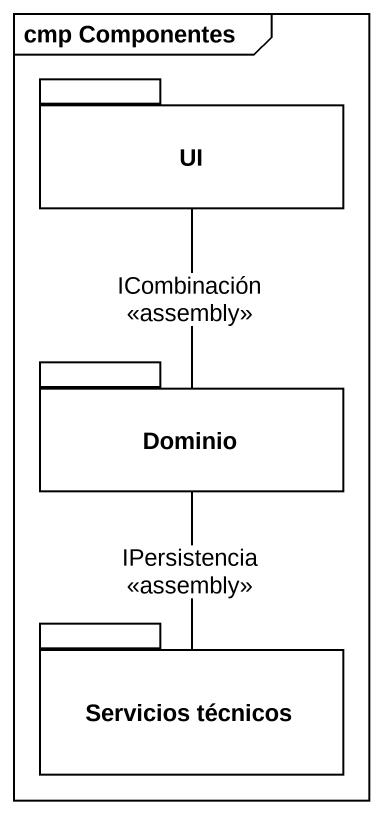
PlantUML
@startuml
mainframe cmp Componentes
package UI {
}
package Dominio {
}
package "Servicios técnicos" as Servicios_técnicos {
}
UI -- Dominio : ICombinación\n<<assembly>>
Dominio -- Servicios_técnicos : IPersistencia\n<<assembly>>
@enduml
